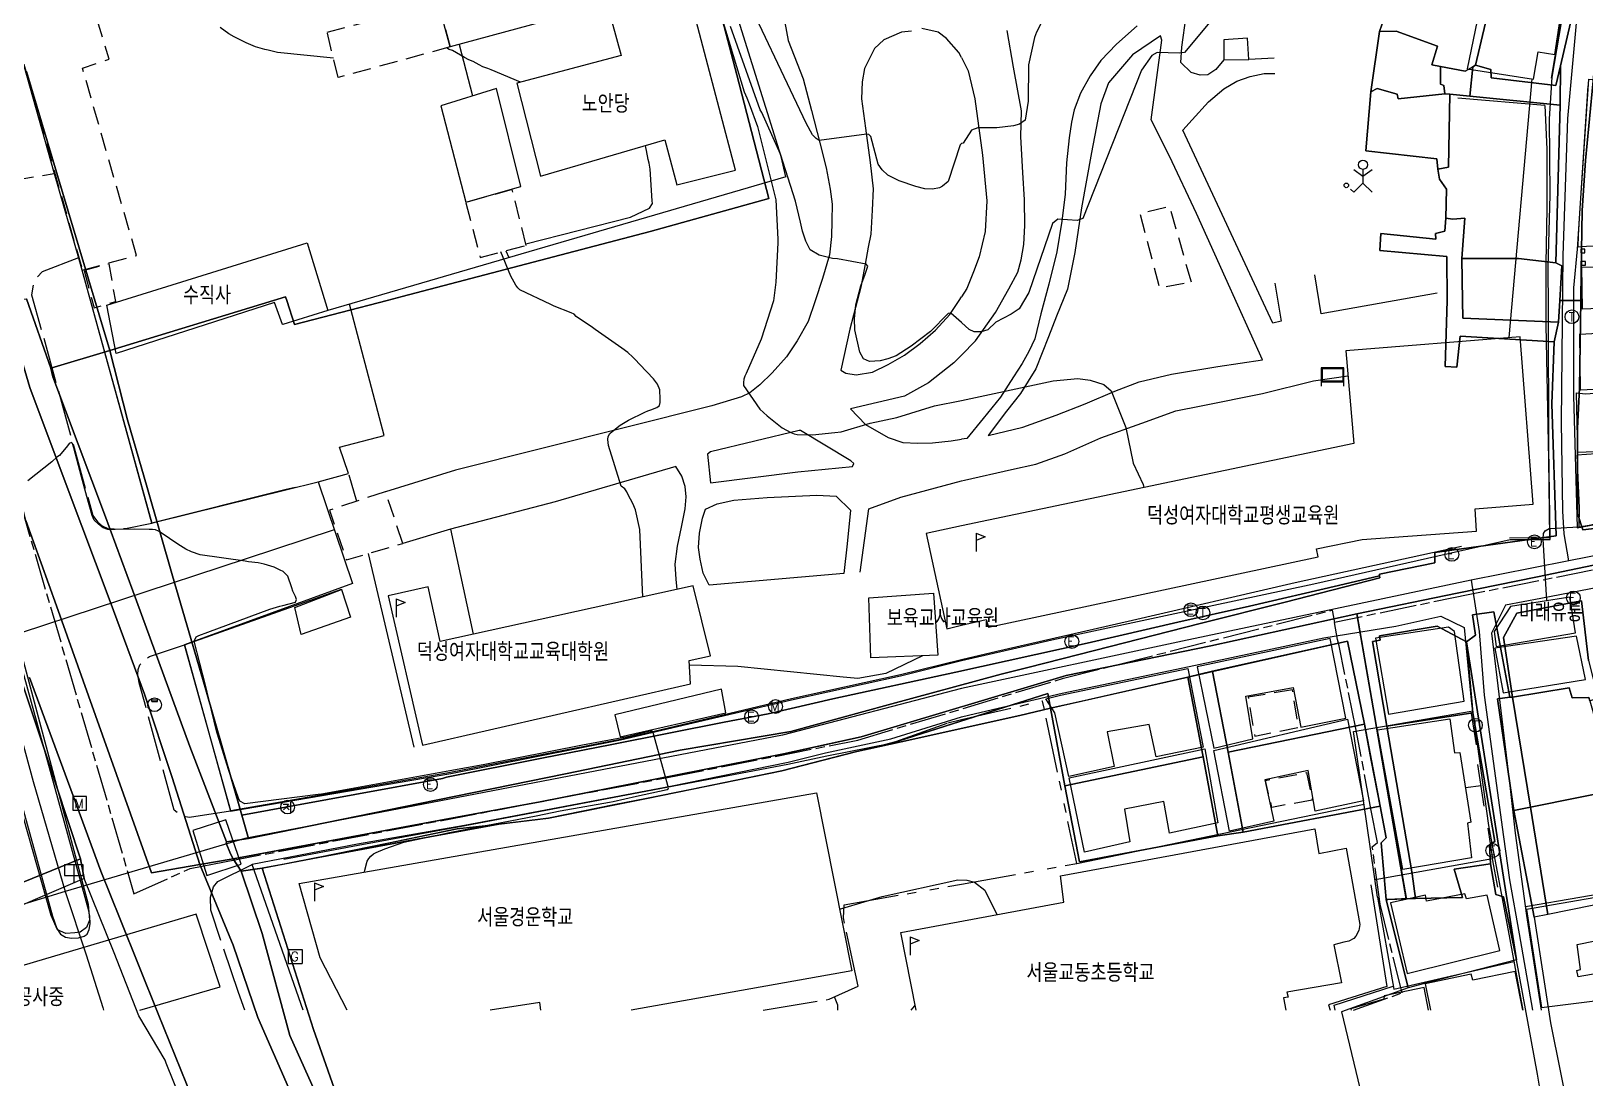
# Model space of a CAD drawing. Header units: feet. Extents: x 197796 to 199821, y 552499 to 555392.
# Drawn here: x 198831.1 to 199000.8, y 552820.8 to 552935.2 of the extents above; entities that cross this region are included whole.
import ezdxf

# ---------------------------------------------------------------- set-up
doc = ezdxf.new("R2010")
doc.units = ezdxf.units.FT
doc.header["$MEASUREMENT"] = 0
for name, pattern in [('ANYANG1', [11.5, 6, -1, 1, -1.5, 1, -1]), ('ANYANG2', [6, 5, -1]), ('ANYANG3', [3, 2, -1]), ('JEON', [12, 4, -0.5, 1, -0.5, 4, -0.5, 1, -0.5])]:
    doc.linetypes.add(name, pattern=pattern)
for name, color, linetype in [('AA200', 7, 'CONTINUOUS'), ('AAA001', 7, 'CONTINUOUS'), ('AAA004', 7, 'ANYANG3'), ('AAA008', 7, 'CONTINUOUS'), ('AAB114', 7, 'CONTINUOUS'), ('AAC001', 7, 'CONTINUOUS'), ('AAC002', 7, 'CONTINUOUS'), ('AAC006', 7, 'ANYANG1'), ('ABB001', 7, 'CONTINUOUS'), ('AD002', 7, 'CONTINUOUS'), ('AD0022', 1, 'CONTINUOUS'), ('ADA085', 1, 'CONTINUOUS'), ('AE001', 1, 'ANYANG2'), ('AE120', 1, 'CONTINUOUS'), ('AE130', 42, 'CONTINUOUS'), ('AE150', 7, 'CONTINUOUS'), ('AE200', 1, 'CONTINUOUS'), ('AE300', 7, 'CONTINUOUS'), ('AE310', 7, 'CONTINUOUS'), ('AEC002', 7, 'CONTINUOUS'), ('AZ0202', 7, 'CONTINUOUS'), ('AZ0203', 7, 'CONTINUOUS'), ('AZ0205', 7, 'CONTINUOUS'), ('AZB010', 1, 'CONTINUOUS'), ('AZB999', 7, 'CONTINUOUS'), ('CAA001', 7, 'CONTINUOUS'), ('CAA002', 30, 'CONTINUOUS'), ('DD001', 3, 'CONTINUOUS'), ('EA0018', 7, 'JEON'), ('wipco_지적', 20, 'CONTINUOUS'), ('ZC002', 7, 'CONTINUOUS'), ('ZC003', 7, 'CONTINUOUS'), ('ZC500', 7, 'CONTINUOUS')]:
    doc.layers.add(name, color=color, linetype=linetype)
doc.styles.add('GHS', font='ROMANS', dxfattribs={"bigfont": 'NGSW.shx'})
doc.styles.add('NGSW', font='ROMANS.shx', dxfattribs={"bigfont": 'NGSW.shx'})

# ---------------------------------------------------------------- blocks, each defined once
blk = doc.blocks.new('AZB010')
at = {"layer": 'AZB010'}
for points in [[(-0.76, 0.79), (0.74, 0.79)], [(-0.76, 0.79), (-0.76, -0.71)], [(0.74, 0.79), (0.74, -0.71)], [(-0.76, -0.71), (0.74, -0.71)]]:
    blk.add_lwpolyline(points, dxfattribs=at)
at = {"layer": 'AZB010', "style": 'GHS'}
blk.add_text('G', height=1, dxfattribs=at).set_placement((-0.52, -0.45))
blk = doc.blocks.new('AZ0202')
at = {"layer": 'AZ0202'}
blk.add_circle((0, 0), 0.75, dxfattribs=at)
at = {"layer": 'AZ0202', "style": 'GHS'}
blk.add_text('E', height=1, dxfattribs=at).set_placement((-0.5, -0.48))
blk = doc.blocks.new('AE200')
at = {"layer": 'AE200'}
blk.add_circle((0, 0), 0.75, dxfattribs=at)
at = {"layer": 'AE200', "style": 'GHS'}
blk.add_text('M', height=1, dxfattribs=at).set_placement((-0.58, -0.48))
blk = doc.blocks.new('AAB114')
at = {"layer": 'AAB114'}
for points in [[(0, 2), (1, 1.6), (0, 1.2)], [(0, 2), (0, 0)]]:
    blk.add_lwpolyline(points, dxfattribs=at)
blk = doc.blocks.new('AZ0203')
at = {"layer": 'AZ0203'}
blk.add_circle((0, 0), 0.75, dxfattribs=at)
at = {"layer": 'AZ0203', "style": 'GHS'}
blk.add_text('T', height=1, dxfattribs=at).set_placement((-0.36, -0.52))
blk = doc.blocks.new('AE310')
at = {"layer": 'AE310'}
for points in [[(1.21, -1.22), (1.21, 0.78), (-1.29, 0.78), (-1.29, -1.22)], [(1.11, 0.68), (-1.17, 0.68)], [(-1.17, 0.68), (-1.17, -0.62)], [(1.11, -0.62), (1.11, 0.68)], [(-1.29, -0.72), (1.21, -0.72)], [(-1.17, -0.62), (1.11, -0.62)]]:
    blk.add_lwpolyline(points, dxfattribs=at)
blk = doc.blocks.new('ABB001')
at = {"layer": 'ABB001'}
for points in [[(0, 0), (0, -1.5)], [(-1, 0), (0, -0.75), (1, 0)], [(0, -1.5), (-1, -2.5)], [(0, -1.5), (1, -2.5)], [(-1.35, -2.15), (-1, -2.5)]]:
    blk.add_lwpolyline(points, dxfattribs=at)
for centre, radius in [((0, 0.5), 0.5), ((-1.82, -1.75), 0.25)]:
    blk.add_circle(centre, radius, dxfattribs=at)
blk = doc.blocks.new('AZ0205')
at = {"layer": 'AZ0205'}
for points in [[(-0.48, 0.32), (0.11, 0.31), (-0.13, 0.01), (-0.44, -0.28)], [(-0.13, 0.01), (0.15, -0.29)], [(0.3, 0.55), (0.3, -0.58)]]:
    blk.add_lwpolyline(points, dxfattribs=at)
blk.add_circle((0, 0), 0.75, dxfattribs=at)
blk = doc.blocks.new('AE300')
at = {"layer": 'AE300'}
for points in [[(-0.3, 0.35), (-0.3, 0.55)], [(-0.3, 0.55), (0.3, 0.55)], [(-0.3, 0.35), (0.3, 0.35)], [(0.3, 0.35), (0.3, 0.55)]]:
    blk.add_lwpolyline(points, dxfattribs=at)
blk.add_circle((0, 0), 0.75, dxfattribs=at)
blk = doc.blocks.new('AZB999')
at = {"layer": 'AZB999'}
blk.add_lwpolyline([(-0.75, 0.75), (-0.75, -0.75), (0.75, -0.75), (0.75, 0.75)], close=True, dxfattribs=at)
at = {"layer": 'AZB999', "style": 'GHS'}
blk.add_text('M', height=1, dxfattribs=at).set_placement((-0.58, -0.52))
blk = doc.blocks.new('AEC002')
at = {"layer": 'AEC002'}
for points in [[(-1, 2), (1, 2)], [(-1, 2), (-1, 0.8)], [(0, 2), (0, 0)], [(1, 2), (1, 0.8)], [(-1, 0.8), (1, 0.8)]]:
    blk.add_lwpolyline(points, dxfattribs=at)

msp = doc.modelspace()

# ---------------------------------------------------------------- linework, layer by layer
at = {"layer": 'AA200', "color": 255, "flags": 128}
for points in [[(199000.28, 552911.34), (199000.28, 552910.95), (199000.71, 552910.95), (199000.71, 552911.35), (199000.28, 552911.34)], [(199000.34, 552910), (199000.34, 552909.6), (199000.77, 552909.6), (199000.77, 552910), (199000.34, 552910)]]:
    msp.add_lwpolyline(points, dxfattribs=at)
at = {"layer": 'AAA001', "color": 255, "flags": 128}
for points in [[(199001.14, 552929.92), (199004.78, 552929.55), (199003.82, 552915.57), (199006.32, 552915.58), (199005.85, 552914.37), (199008.33, 552914.93), (199011.29, 552914.97), (199013.15, 552914.03), (199013.04, 552915.58), (199017.13, 552915.44), (199017.27, 552909.27), (199014.15, 552909.28), (199014.18, 552911.67), (199000.89, 552911.63), (198999.96, 552911.58), (199000.02, 552912.89), (199000.16, 552915.28)], [(199009.47, 552909.4), (199010.27, 552899.89), (199006.13, 552899.47), (199005.87, 552905.03), (199000.46, 552904.82), (199000.39, 552909.44)], [(199000.16, 552902.07), (199003.44, 552902.25), (199003.68, 552899.18), (199010.2, 552899.81), (199010.33, 552897.4), (199010.54, 552896.48), (199000.22, 552895.95)], [(198999.95, 552889.15), (198999.79, 552895.68), (199000.76, 552895.58), (199012.18, 552896.41), (199012.69, 552885.61), (199008.25, 552885.42), (199008.06, 552889.48)], [(199000.06, 552881.03), (199001.16, 552881.24), (199010.71, 552883.26), (199012.75, 552883.63), (199012.28, 552885.4), (199003.28, 552884.51), (199003.01, 552889.07), (198999.84, 552888.88), (199000.08, 552883.07)], [(199000.77, 552864.38), (198999.79, 552869.1), (198990.86, 552867.8), (198991.8, 552862.92)]]:
    msp.add_lwpolyline(points, close=True, dxfattribs=at)
at = {"layer": 'AAA001', "color": 255}
for points in [[(198995.98, 552828.56), (199009.67, 552830.29), (199008.76, 552833.45), (198999.97, 552831.91), (198999.84, 552832.6), (199000.24, 552832.74), (198999.87, 552835.44), (199007.19, 552836.94), (199006.51, 552841.39), (198994.33, 552839.29), (198995.98, 552828.56)], [(198993.93, 552828.27), (198993.1, 552832.5), (198988.48, 552831.56), (198988.31, 552832.23), (198983.27, 552831.16), (198983.87, 552828.27)], [(198983.64, 552828.27), (198983.15, 552830.74), (198978.78, 552829.85), (198978.77, 552829.49), (198975.16, 552828.43), (198975.19, 552828.27)]]:
    msp.add_lwpolyline(points, dxfattribs=at)
at = {"layer": 'AAA004', "color": 255, "flags": 128}
for points in [[(198836.65, 552909.06), (198842.56, 552910.67), (198836.67, 552931.12), (198839.6, 552932.09), (198837.84, 552937.87), (198835.04, 552937.23), (198824.08, 552974), (198818.66, 552972.56)], [(198957.74, 552907.77), (198955.38, 552916), (198952.14, 552915.23), (198954.25, 552907.14)], [(198836.86, 552909.02), (198837.94, 552904.95), (198840.3, 552905.64), (198839.58, 552909.76)], [(198871.63, 552879.24), (198869.76, 552884.88), (198863.63, 552882.86), (198865.49, 552877.43)], [(198968.77, 552863.27), (198963.96, 552862.44), (198964.66, 552858.19), (198969.46, 552859.16)], [(198970.92, 552851.22), (198966.53, 552850.42), (198965.82, 552853.36), (198970.32, 552854.22)]]:
    msp.add_lwpolyline(points, close=True, dxfattribs=at)
at = {"layer": 'AAA004', "color": 255}
for points in [[(198875.52, 552938.22), (198876.81, 552933.43), (198864.57, 552930.09), (198863.39, 552935.03)], [(198878.52, 552916.43), (198880.08, 552910.46), (198885.13, 552911.77), (198883.6, 552917.87)]]:
    msp.add_lwpolyline(points, close=True, dxfattribs=at)
at = {"layer": 'AAA008', "color": 255}
for points in [[(198876.83, 552933.44), (198874.13, 552943.37), (198879.35, 552944.61), (198880.58, 552939.78), (198894.24, 552943.12), (198892.77, 552947.78), (198899.51, 552949.87), (198902.11, 552940.33), (198876.83, 552933.44)], [(198865.57, 552828.28), (198862.63, 552834), (198860.33, 552842.12), (198916.81, 552852.02), (198920.66, 552832.56), (198896.57, 552828.28)], [(198927.69, 552828.28), (198926.03, 552836.77), (198943.82, 552840.09), (198943.47, 552842.94), (198971.24, 552848.08), (198971.67, 552845.37), (198974.65, 552845.96), (198976.14, 552837.64), (198976.04, 552836.99), (198975.71, 552836.36), (198975.47, 552836.09), (198974.94, 552835.81), (198974.4, 552835.71), (198973.31, 552835.43), (198974.15, 552831.25), (198968.17, 552830.24), (198968.32, 552829.69), (198967.81, 552829.64), (198968.06, 552828.27)], [(198886.71, 552828.28), (198886.59, 552829.12), (198881.17, 552828.28)]]:
    msp.add_lwpolyline(points, dxfattribs=at)
at = {"layer": 'AAA008', "color": 255, "flags": 128}
for points in [[(198895.48, 552932.49), (198884.09, 552929.48), (198886.67, 552919.31), (198900.26, 552923.29), (198901.55, 552918.37), (198907.98, 552919.99), (198902.61, 552940.31), (198893.96, 552938.05)], [(198989.82, 552940.57), (198987.87, 552931.06), (198995.11, 552929.92), (198995.6, 552932.89), (198997.42, 552932.61), (198998.31, 552938.41)], [(198858.55, 552903.15), (198858.53, 552903.15), (198858.52, 552903.15), (198857.62, 552905.52), (198840.34, 552899.98), (198839.32, 552905.23), (198861.2, 552912.04), (198863.45, 552904.67)], [(198873.81, 552857.23), (198903.06, 552863.89), (198902.9, 552866.46), (198905.25, 552866.97), (198903.34, 552874.59), (198875.73, 552868.54), (198874.41, 552874.5), (198870.03, 552873.51)], [(198860.56, 552869.28), (198859.85, 552872.24), (198864.95, 552874.19), (198865.95, 552871.19)], [(198922.74, 552866.73), (198922.75, 552866.74), (198922.53, 552873.29), (198929.59, 552873.82), (198930.07, 552867.02)], [(198990.82, 552869.62), (198991.04, 552867.99), (198999.68, 552869.49), (198999.08, 552873.35), (198992.6, 552872.36)], [(198977.85, 552868.9), (198979.26, 552860.61), (198987.52, 552862.01), (198986.46, 552869.63), (198985.8, 552870.09)], [(198958.38, 552865.77), (198960.21, 552856.88), (198964.45, 552857.92), (198963.68, 552862.56), (198968.86, 552863.52), (198969.68, 552859.16), (198974.61, 552860.17), (198972.9, 552868.87)], [(198957.34, 552865.57), (198959.02, 552856.99), (198953.89, 552855.95), (198953.15, 552859.46), (198948.56, 552858.67), (198949.32, 552854.89), (198944.37, 552853.8), (198942.85, 552860.73), (198941.86, 552862.28), (198943.45, 552862.68)], [(198906.9, 552860.75), (198906.45, 552863.34), (198894.8, 552860.51), (198895.38, 552858.11)], [(198974.79, 552860.05), (198976.53, 552851.14), (198971.27, 552850), (198970.5, 552854.43), (198965.78, 552853.41), (198966.73, 552848.9), (198961.91, 552847.82), (198960.21, 552856.64)], [(198980.82, 552843.63), (198978.08, 552858.87), (198985.97, 552860.07), (198986.47, 552856.38), (198987.07, 552856.4), (198988.24, 552848.81), (198987.89, 552848.71), (198988.34, 552844.91)], [(198959.2, 552856.82), (198960.62, 552848.75), (198955.35, 552847.61), (198954.72, 552851.08), (198950.44, 552850.21), (198951.02, 552846.66), (198946.06, 552845.53), (198944.4, 552853.65)]]:
    msp.add_lwpolyline(points, close=True, dxfattribs=at)
at = {"layer": 'AAA008', "color": 255}
for points in [[(198878.51, 552916.49), (198884.53, 552918.2), (198881.89, 552928.91), (198875.78, 552927)], [(198932.64, 552870.3), (198935.35, 552870.93), (198935.6, 552870.11), (198971.58, 552877.76), (198971.42, 552878.63), (198976.38, 552879.65), (198988.88, 552880.56), (198988.72, 552883), (198995.05, 552883.53), (198993.65, 552901.8), (198974.61, 552900.25), (198975.48, 552890.13), (198932.64, 552881.16), (198928.8, 552880.31), (198931.03, 552869.92)], [(198979.49, 552839.99), (198981.32, 552832.29), (198991.43, 552834.8), (198990.03, 552840.85), (198987.77, 552840.44), (198987.59, 552840.97), (198983.43, 552840.18), (198983.32, 552840.84)]]:
    msp.add_lwpolyline(points, close=True, dxfattribs=at)
at = {"layer": 'AAC001', "color": 255, "flags": 128}
for points in [[(198998.59, 552939.32), (198997.02, 552930.01)], [(198877.81, 552933.7), (198879.27, 552928.1)], [(198996.34, 552927.04), (198986.83, 552927.84)], [(198996.34, 552927.04), (198996.56, 552922.27), (198996.56, 552915.79), (198996.43, 552909.81), (198996.43, 552903.11), (198996.75, 552888.39), (198996.83, 552879.85), (198992.47, 552879.8)], [(198913.46, 552919.26), (198863.45, 552904.67)], [(198882.88, 552911.19), (198883.21, 552910.44)], [(198859.91, 552885.34), (198858.92, 552885.11), (198844.26, 552881.46), (198836.65, 552909.06)], [(198865.75, 552886.73), (198866.58, 552883.83)], [(198867.87, 552878.13), (198872.84, 552857.01)], [(198987.22, 552878.9), (198969.09, 552874.93), (198950.86, 552870.71), (198936.52, 552867.44), (198932.64, 552866.54)], [(198932.64, 552866.54), (198925.97, 552864.9), (198914.08, 552862.26), (198895.41, 552857.83), (198876.87, 552854.21), (198852.88, 552850.04), (198847.82, 552868.17), (198864.94, 552874.23), (198864.95, 552874.19)], [(198978.08, 552840.62), (198975.44, 552858.72), (198988.29, 552860.92)], [(198988.86, 552857.26), (198988.29, 552860.92)], [(198858.67, 552844.77), (198866.77, 552846.29), (198878.45, 552848.44), (198913.69, 552855.12), (198917.93, 552856.03), (198924.95, 552857.42), (198931.08, 552859.63)], [(198989.73, 552850.57), (198989.02, 552855.09)], [(198987.66, 552852.59), (198989.37, 552852.8)], [(198994.21, 552839.61), (199006.08, 552841.62), (199003.55, 552853.28)], [(198990.13, 552848.16), (198990.61, 552844.81)], [(198991.21, 552841.72), (198990.61, 552844.81), (198977.81, 552842.52)]]:
    msp.add_lwpolyline(points, dxfattribs=at)
at = {"layer": 'AAC001', "color": 255}
for points in [[(198978.08, 552840.62), (198979.84, 552830.57), (198992.95, 552833.61)], [(198973.44, 552828.27), (198973.32, 552828.82), (198979.79, 552830.91)]]:
    msp.add_lwpolyline(points, dxfattribs=at)
at = {"layer": 'AAC002', "color": 255, "flags": 128}
msp.add_lwpolyline([(198945.24, 552844.3), (198976.6, 552850.76)], dxfattribs=at)
at = {"layer": 'AAC002', "color": 255}
msp.add_lwpolyline([(198977.34, 552841.96), (198979.09, 552830.87), (198972.73, 552828.87), (198972.9, 552828.27)], dxfattribs=at)
at = {"layer": 'AAC006', "color": 255, "flags": 128}
for points in [[(198932.63, 552842.05), (198945.24, 552844.3), (198941.5, 552862.03), (198932.64, 552859.96)], [(198932.64, 552859.96), (198931.17, 552859.62)]]:
    msp.add_lwpolyline(points, dxfattribs=at)
at = {"layer": 'AAC006', "color": 255}
msp.add_lwpolyline([(198910.98, 552828.28), (198918.21, 552829.48), (198921.35, 552830.92), (198919.76, 552838.36), (198919.82, 552839.77), (198932.63, 552842.05)], dxfattribs=at)
at = {"layer": 'AD002', "color": 255}
for points in [[(198708.72, 553216.87), (198718.63, 553185.76), (198723.72, 553172.28), (198727.46, 553162.44), (198735.11, 553143.58), (198737.01, 553138.73), (198749.8, 553107.88), (198753.46, 553099.03), (198755.71, 553093.47), (198762.55, 553076.82), (198770.27, 553058.2), (198779.51, 553034.49), (198786.2, 553010.03), (198795.15, 552978.7), (198812.16, 552922.2), (198813.35, 552917.91), (198827.1, 552868.55), (198831.29, 552853.25), (198834.77, 552841.25), (198837.07, 552834.33), (198838.88, 552828.57), (198838.97, 552828.29)], [(199116.64, 552892.64), (199108.23, 552891.56), (199092.82, 552890.94), (199088.96, 552891.27), (199084.67, 552891.34), (199078.87, 552890.92), (199070.95, 552890.22), (199069.28, 552889.96), (199066.19, 552889.28), (199058.14, 552887.97), (199050.4, 552886.84), (199039.59, 552885.13), (199018.43, 552881.16), (198998.97, 552877.33), (198994.93, 552876.52), (198988.3, 552875.21), (198956.78, 552868.58), (198932.64, 552863.38), (198913.09, 552858.3), (198854.4, 552847.01), (198834.77, 552841.25), (198816.79, 552835.73)], [(198827.1, 552868.55), (198854.59, 552877.6), (198864.17, 552880.74)], [(198988.3, 552875.21), (198989.16, 552869.61), (198989.72, 552862.68), (198991.81, 552847.19), (198992.49, 552842.51), (198993.52, 552836.61), (198995, 552828.27)]]:
    msp.add_lwpolyline(points, dxfattribs=at)
at = {"layer": 'AD002', "color": 255, "flags": 128}
msp.add_lwpolyline([(198998.97, 552877.33), (198998.43, 552880.29), (198998.31, 552882.75), (198998.14, 552892.51), (198998.32, 552910.65), (198998.84, 552925.62), (199000.08, 552939.28), (198999.64, 552941.19), (198999.28, 552942.48), (199000.02, 552949.13), (199001.05, 552957.53)], dxfattribs=at)
at = {"layer": 'AD0022', "color": 255}
for points in [[(198818.66, 552972.56), (198833.58, 552919.63), (198836.22, 552910.42), (198844.26, 552881.46), (198844.74, 552881.58), (198862.41, 552885.96), (198866.15, 552874.87), (198847.82, 552868.17), (198852.84, 552850), (198876.89, 552854.12), (198895.42, 552857.79), (198914.09, 552862.15), (198926, 552864.78), (198932.64, 552866.44), (198935.66, 552867.15), (198942.5, 552868.7), (198956.95, 552871.81), (198971.13, 552874.84), (198992.54, 552879.65), (198996.91, 552879.68), (198996.79, 552889.69), (198996.72, 552904.92), (198996.7, 552909.41), (198996.91, 552917.28), (198996.83, 552925.59), (198997.13, 552930.13), (198998.65, 552939.12)], [(199001.04, 552929.19), (198999.88, 552911.36), (198999.48, 552907.13), (198999.46, 552895.37), (198999.88, 552880.92), (199006.41, 552882.18)], [(199007.75, 552875.51), (198995.91, 552873.23), (198992.05, 552872.49), (198990.5, 552869.42), (198992.56, 552852.49), (198993.09, 552847.59), (198994.35, 552838.61), (198995.92, 552828.27)], [(198860.75, 552828.28), (198855.18, 552844.2), (198855.21, 552844.21), (198866.69, 552846.43), (198878.39, 552848.49), (198900.88, 552852.74), (198913.71, 552855.37), (198917.8, 552856.39), (198924.94, 552857.91), (198932.64, 552860.29), (198934.16, 552860.67), (198943.65, 552862.9), (198958.2, 552865.94), (198972.22, 552868.94), (198980.08, 552870.19), (198984.98, 552871.29), (198987.52, 552870.06), (198988.34, 552861.77), (198990.2, 552848.46), (198990.35, 552847.45), (198992.51, 552835.99), (198993.95, 552828.27)]]:
    msp.add_lwpolyline(points, dxfattribs=at)
at = {"layer": 'ADA085', "color": 255, "flags": 128}
for points in [[(198913.46, 552919.26), (198912.94, 552921.49), (198901.6, 552957.8), (198894.7, 552980.41)], [(198961.27, 552934.2), (198961.27, 552932.03), (198960.43, 552930.97), (198959.55, 552930.38), (198958.72, 552930.35), (198957.73, 552930.65), (198956.59, 552931.74), (198956.69, 552933.42), (198957.64, 552940.28), (198959.69, 552965.3)], [(198912.37, 552943.69), (198912.81, 552939.1), (198913.73, 552934.14), (198915.35, 552929.95), (198916.28, 552926.5), (198917.18, 552922.96), (198917.88, 552920.25), (198918.32, 552917.92), (198918.53, 552916.28), (198918.5, 552914.46), (198918.44, 552912.75), (198918.22, 552910.75), (198917.47, 552908.15), (198916.67, 552905.7), (198915.9, 552903.47), (198914.69, 552901.35), (198913.53, 552899.6), (198911.99, 552897.84), (198910.64, 552896.56), (198909.55, 552895.67), (198908.64, 552895.25), (198905.38, 552894.24), (198877.41, 552887.22), (198869.76, 552884.88)], [(198951.82, 552935.74), (198949.58, 552933.73), (198947.87, 552931.94), (198946.71, 552930.28), (198945.65, 552928.4), (198944.96, 552926.57), (198944.65, 552925.22), (198944.39, 552923.52), (198944.1, 552920.78), (198943.95, 552917.37), (198943.6, 552914.41), (198943.07, 552911.08), (198942.18, 552907.55), (198941.31, 552904.29), (198940.66, 552901.57), (198939.98, 552900.19), (198939.28, 552898.89), (198938.33, 552897.43), (198936.9, 552895.21), (198935.02, 552892.89), (198933.22, 552890.68), (198932.64, 552890.6)], [(198927.19, 552935.17), (198926.1, 552935.06), (198924.15, 552934.21), (198923.15, 552933.27), (198922.06, 552931.08), (198921.81, 552929.64), (198921.71, 552927.78), (198922.15, 552924.58), (198922.68, 552920.81), (198922.99, 552917.93), (198922.89, 552915.61), (198922.73, 552912.98), (198922.44, 552911.56), (198922.12, 552909.71), (198921.66, 552907.2), (198920.44, 552902.61), (198919.46, 552898.15), (198920.02, 552897.82), (198921.13, 552897.65), (198922.94, 552897.94), (198924.63, 552898.76), (198926.42, 552899.78), (198928.15, 552901.06), (198929.82, 552902.51), (198931.36, 552904.23), (198932.38, 552905.77), (198932.65, 552906.17)], [(198932.65, 552932.28), (198932.37, 552932.84), (198931, 552934.35), (198930.08, 552935.05), (198928.31, 552935.46)], [(198932.65, 552899.79), (198934.17, 552901.34), (198936.35, 552904.45), (198937.82, 552907.02), (198938.79, 552908.84), (198939.17, 552910.19), (198939.44, 552911.86), (198939.56, 552913.94), (198939.54, 552916.76), (198939.34, 552919.72), (198939.14, 552923.63), (198939.21, 552926.46), (198938.32, 552931.22), (198937.64, 552935.23)], [(198966.79, 552932.22), (198964.02, 552932.05), (198963.86, 552934.38)], [(198932.65, 552932.28), (198933.37, 552930.84), (198934.11, 552927.77), (198934.92, 552921.6), (198935.41, 552916.64), (198935.23, 552913.27), (198934.58, 552910.51), (198933.95, 552908.89), (198933.24, 552907.08), (198932.65, 552906.17)], [(198966.85, 552907.65), (198967.56, 552903.49), (198966.64, 552903.29), (198956.82, 552924.34), (198957.82, 552925.46), (198959.61, 552927.45), (198961.28, 552928.86), (198962.71, 552929.7), (198964.17, 552930.2), (198965.69, 552930.54), (198966.87, 552930.52)], [(198984.59, 552906.57), (198971.92, 552904.31), (198971.22, 552908.54)], [(198932.65, 552899.79), (198931.82, 552898.95), (198929.05, 552896.76), (198926.41, 552895.3), (198923.48, 552894.61), (198920.51, 552893.94), (198922.17, 552892.23), (198924.63, 552890.78), (198926.23, 552890.26), (198927.89, 552890.18), (198929.48, 552890.22), (198931.5, 552890.44), (198932.64, 552890.6)], [(198932.64, 552886.05), (198932.96, 552886.13), (198938.11, 552887.3), (198940.77, 552887.89), (198943.91, 552889.02), (198947.84, 552890.77), (198952.35, 552892.37), (198956.04, 552893.7), (198958.83, 552894.26), (198965.5, 552895.59), (198971.07, 552896.98), (198974.84, 552897.54)], [(198901.6, 552874.21), (198901.48, 552875.32), (198901.37, 552876.98), (198901.65, 552878.92), (198902.07, 552881.01), (198902.48, 552883.01), (198902.59, 552884.33), (198902.48, 552885.44), (198902.11, 552886.57), (198901.44, 552887.64), (198888.29, 552883.77), (198876.86, 552880.78), (198871.63, 552879.24)], [(198921.58, 552876.1), (198922.52, 552883.02), (198926.01, 552884.29), (198932.64, 552886.05)], [(198919.79, 552875.95), (198905.1, 552874.69), (198904.44, 552875.99), (198904.12, 552877.5), (198903.93, 552878.78), (198904.04, 552880.37), (198904.38, 552882.01), (198904.71, 552882.99), (198905.98, 552883.55), (198907.77, 552883.96), (198911.41, 552884.24), (198916.85, 552884.52), (198918.95, 552884.41), (198920.54, 552882.85), (198920.16, 552879.19), (198919.79, 552875.95)]]:
    msp.add_lwpolyline(points, dxfattribs=at)
for points in [[(198935.56, 552891.01), (198939.33, 552891.93), (198942.98, 552893.24), (198946.13, 552894.49), (198949.39, 552895.84), (198952.04, 552896.89), (198955.59, 552897.7), (198960.63, 552898.54), (198965.51, 552899.26), (198961.46, 552908.24), (198958.29, 552915.25), (198955.36, 552921.52), (198953.37, 552925.49), (198954.52, 552934.16), (198954.37, 552934.66), (198951.3, 552932.57), (198949.14, 552930.02), (198948.7, 552929.53), (198947.87, 552927.24), (198946.83, 552921.92), (198945.76, 552915.87), (198945.02, 552911.01), (198944.22, 552906.98), (198943, 552904.04), (198942.13, 552901.79), (198940.76, 552898.29), (198939.1, 552895.6), (198937.57, 552893.67)], [(198905.25, 552889.22), (198904.9, 552888.99), (198905.24, 552885.84), (198914.79, 552887.06), (198920.76, 552887.64), (198920.89, 552887.97), (198920.55, 552888.24), (198915.07, 552891.57), (198914.93, 552891.56)]]:
    msp.add_lwpolyline(points, close=True, dxfattribs=at)
at = {"layer": 'ADA085', "color": 255}
for points in [[(198862.41, 552885.96), (198865.7, 552886.88), (198864.75, 552889.75), (198869.62, 552891.02), (198865.83, 552905.37)], [(198919.16, 552828.28), (198919.13, 552828.84), (198918.78, 552829.74)]]:
    msp.add_lwpolyline(points, dxfattribs=at)
at = {"layer": 'AE001', "color": 255, "flags": 128}
for points in [[(198816.41, 552976.38), (198813.92, 552974.94), (198812.68, 552973.85), (198812.36, 552973.05), (198827.16, 552919.97), (198828.03, 552919.22), (198828.48, 552919.02), (198828.94, 552918.91), (198829.43, 552918.94), (198833.59, 552919.6)], [(198836.22, 552910.42), (198832.27, 552908.87), (198831.68, 552908.26), (198831.31, 552907.55), (198831.12, 552906.37), (198837.8, 552882.3), (198837.98, 552882.03), (198838.33, 552881.56), (198838.83, 552881.14), (198839.45, 552880.86), (198840.16, 552880.82), (198841.37, 552880.88), (198844.26, 552881.46)], [(198852.84, 552850), (198848.37, 552849.33), (198847.92, 552849.39), (198847.38, 552849.59), (198846.69, 552850.11), (198842.85, 552864.02), (198842.73, 552864.92), (198842.76, 552865.48), (198842.94, 552865.98), (198843.21, 552866.37), (198843.99, 552866.88), (198847.82, 552868.17)]]:
    msp.add_lwpolyline(points, dxfattribs=at)
at = {"layer": 'AE001', "color": 255}
msp.add_lwpolyline([(198854.41, 552828.29), (198853.71, 552830.2), (198850.67, 552839.21), (198850.66, 552840.62), (198850.99, 552841.73), (198851.45, 552842.32), (198855.18, 552844.2)], dxfattribs=at)
at = {"layer": 'AE120', "color": 255, "flags": 128}
msp.add_lwpolyline([(198819.83, 552902.73), (198819.32, 552903.53), (198818.68, 552904.24), (198817.47, 552904.23), (198816.41, 552903.89), (198816.04, 552902.81), (198815.96, 552901.7), (198833.39, 552838.53), (198833.87, 552837.2), (198834.27, 552836.59), (198834.8, 552836.27), (198835.47, 552836.13), (198836.23, 552836.19), (198836.85, 552836.36), (198837.18, 552836.59), (198837.41, 552837.08), (198837.51, 552837.7), (198837.48, 552838.53), (198837.38, 552839.12)], close=True, dxfattribs=at)
at = {"layer": 'AE130', "color": 255, "flags": 128}
msp.add_lwpolyline([(198850.26, 552842.98), (198853.98, 552844.22), (198852.33, 552849.07), (198848.72, 552847.88)], close=True, dxfattribs=at)
at = {"layer": 'AE130', "color": 255}
msp.add_lwpolyline([(198842.92, 552828.29), (198851.69, 552830.82), (198849.09, 552838.78), (198824.99, 552831.63), (198825.86, 552828.29)], dxfattribs=at)
at = {"layer": 'AE150', "color": 255, "flags": 128}
msp.add_lwpolyline([(198961.27, 552934.2), (198961.27, 552932.03), (198964.02, 552932.05), (198963.86, 552934.38)], close=True, dxfattribs=at)
at = {"layer": 'CAA001', "color": 255, "elevation": 30}
for points in [[(198867.48, 552843.37), (198867.49, 552843.56), (198867.76, 552844.55), (198867.93, 552844.83), (198868.17, 552845.11), (198868.45, 552845.34), (198868.73, 552845.5), (198869.69, 552845.9), (198871.74, 552846.61), (198875.89, 552847.49), (198876.55, 552847.66), (198876.91, 552847.73), (198886.21, 552849.5), (198888.82, 552850.04), (198894.23, 552851), (198894.62, 552851.07), (198897.16, 552851.63), (198900.51, 552852.36), (198900.62, 552852.46), (198900.66, 552852.55), (198898.93, 552858.7), (198898.83, 552858.75), (198898.66, 552858.73), (198896.19, 552858.11), (198891.27, 552857.2), (198880.43, 552855.06), (198876.77, 552854.42), (198862.78, 552851.87), (198862.41, 552851.82), (198854.4, 552850.82), (198853.85, 552851.11), (198853.71, 552851.43), (198852.62, 552854.55), (198851.61, 552857.82), (198851.35, 552858.64), (198850.47, 552862.25), (198850.1, 552863.76), (198848.88, 552868.55), (198849.07, 552869.04), (198849.37, 552869.2), (198850.36, 552869.54), (198857.14, 552872.05), (198858.21, 552872.4), (198858.54, 552872.46), (198859.92, 552872.81), (198860.04, 552873.11), (198859.93, 552873.44), (198859.64, 552874.04), (198859.53, 552874.37), (198859.09, 552875.66), (198858.85, 552875.92), (198858.57, 552876.16), (198858.24, 552876.33), (198857.59, 552876.66), (198856.52, 552876.97), (198855.84, 552877.13), (198854.78, 552877.22), (198854.43, 552877.28), (198849.53, 552877.99), (198848.57, 552878.3), (198847.96, 552878.59), (198847.07, 552879.16), (198845.27, 552880.38), (198844.96, 552880.58), (198844.66, 552880.71), (198844.32, 552880.75), (198843.96, 552880.76), (198842.33, 552880.8), (198840.25, 552880.74), (198839.45, 552880.77), (198838.94, 552880.92), (198838.41, 552881.32), (198837.96, 552881.79), (198837.73, 552882.3), (198837.14, 552884.34), (198836.56, 552886.52), (198835.74, 552889.68), (198835.59, 552890.16), (198835.47, 552890.24), (198835.23, 552890.16), (198835.02, 552889.9), (198834.16, 552888.84), (198833.87, 552888.65), (198833.31, 552888.14), (198830.69, 552886.06)], [(198825.9, 552882.39), (198837.29, 552839.86), (198837.42, 552838.1), (198837.1, 552837.29), (198836.42, 552836.8), (198835.84, 552836.72), (198834.84, 552836.66), (198833.94, 552837.04), (198833.26, 552838.62), (198824.13, 552870.79)], [(198919.32, 552839.32), (198923.98, 552840.7), (198932.26, 552842.52), (198933.24, 552842.48), (198934.06, 552842.24), (198935.2, 552841.37), (198936.52, 552838.73)], [(198927.16, 552828.28), (198927.52, 552828.71), (198927.58, 552828.82)]]:
    msp.add_lwpolyline(points, dxfattribs=at)
at = {"layer": 'CAA002', "color": 255}
for points, elevation in [([(198941.35, 552936.03), (198940.83, 552935.05), (198940.6, 552934.48), (198939.97, 552931.48), (198939.91, 552927.53), (198939.59, 552925.43), (198938.97, 552925.01), (198938.34, 552924.82), (198936.5, 552924.61), (198934.44, 552924.62), (198933.72, 552924.34), (198932.82, 552922.94), (198932.65, 552922.88), (198932.5, 552922.74), (198931.18, 552918.74), (198930.57, 552918.24), (198930.23, 552918.07), (198929.49, 552917.89), (198928.65, 552917.94), (198927.65, 552918.18), (198925.85, 552918.81), (198924.62, 552919.42), (198923.99, 552920.03), (198923.55, 552920.64), (198922.74, 552923.64), (198922.54, 552923.88), (198922.27, 552923.91), (198917.11, 552923.22), (198916.79, 552923.42), (198916.39, 552923.83), (198915.68, 552925.11), (198908.14, 552941.03)], 34), ([(198992.45, 552901.7), (198994.96, 552929.94)], 32)]:
    msp.add_lwpolyline(points, dxfattribs=dict(at, elevation=elevation))
at = {"layer": 'CAA002', "color": 255, "flags": 128}
for points, elevation in [([(198905.58, 552939.64), (198908.93, 552928.52), (198909.05, 552928.2), (198909.21, 552927.89), (198909.46, 552927.24), (198910.38, 552924.73), (198912.36, 552916.74), (198912.59, 552912.44), (198912.58, 552912.04), (198912.36, 552907.77), (198912.11, 552905.72), (198910.77, 552901.53), (198909.14, 552897.79), (198908.98, 552897.48), (198908.88, 552897.17), (198908.84, 552896.81), (198908.85, 552896.47), (198910.64, 552893.88), (198911.43, 552893.15), (198913.07, 552891.84), (198914.02, 552891.33), (198914.36, 552891.2), (198914.69, 552891.12), (198916.39, 552891.09), (198918.83, 552891.36), (198919.52, 552891.43), (198922.67, 552892.36), (198925.6, 552892.99), (198929.69, 552894.24), (198932.64, 552894.83), (198942.66, 552896.98), (198945.35, 552897.24), (198946.68, 552897.07), (198948.19, 552896.57), (198948.99, 552895.9), (198950.59, 552891.88), (198951.4, 552887.99), (198952.48, 552885.65), (198952.56, 552885.33)], 32), ([(198961.76, 552938.57), (198956.99, 552932.83), (198956.42, 552932.75), (198954, 552932.83), (198953.43, 552932.51), (198952.3, 552930.89), (198945.9, 552914.71), (198945.26, 552914.47), (198943.15, 552914.63), (198942.59, 552914.15), (198940, 552906.63), (198938.93, 552904.84), (198938.08, 552904.25), (198936.4, 552903.37), (198935.52, 552902.55), (198934.78, 552902.32), (198934.01, 552902.33), (198933.48, 552902.6), (198932.65, 552903.36), (198931.49, 552904.37), (198931.19, 552904.35), (198929.27, 552902.37), (198927.16, 552900.76), (198925.51, 552899.71), (198924.61, 552899.37), (198923.76, 552899.17), (198922.6, 552899.09), (198921.96, 552899.38), (198921.53, 552900.1), (198921.01, 552902.56), (198920.96, 552903.76), (198921.1, 552905.27), (198921.65, 552907.36), (198922.11, 552908.61), (198922.41, 552909.49), (198922.25, 552909.72), (198919.1, 552910.29), (198918.55, 552910.34), (198917.12, 552910.69), (198916.13, 552911.3), (198915.65, 552912.24), (198915.28, 552913.31), (198915.13, 552913.97), (198915.06, 552914.32), (198914.53, 552916.59), (198912.88, 552921.74), (198912.56, 552922.45), (198910.83, 552926.26), (198910.67, 552926.57), (198907.44, 552935.65)], 33), ([(198864.06, 552932.22), (198857.97, 552932.84), (198856.94, 552933.09), (198856.58, 552933.16), (198855.55, 552933.43), (198854.54, 552933.89), (198853.25, 552934.53), (198852.65, 552934.88), (198851.71, 552935.55)], 31), ([(198884.5, 552929.59), (198881.28, 552930.92), (198880.94, 552931.08), (198880.4, 552931.26), (198880, 552931.48), (198879.32, 552931.83), (198878.85, 552932.03), (198878.39, 552932.28), (198877.06, 552933.04), (198876.72, 552933.16), (198876.43, 552933.33)], 31), ([(198885.08, 552911.95), (198896.51, 552914.86), (198898.59, 552915.83), (198898.9, 552916.33), (198898.86, 552916.65), (198898.65, 552920.08), (198898.53, 552920.76), (198898.44, 552921.15), (198898.26, 552922.12), (198898.17, 552922.46), (198898.16, 552922.68)], 31), ([(198897.84, 552873.38), (198897.52, 552880.75), (198897.04, 552882.91), (198896.75, 552883.61), (198896.25, 552884.53), (198896.09, 552884.85), (198895.88, 552885.18), (198895.5, 552885.5), (198894.12, 552889.93), (198894.04, 552890.59), (198894.07, 552890.92), (198894.26, 552891.23), (198894.5, 552891.44), (198895.36, 552892.13), (198896.28, 552892.69), (198898.06, 552893.55), (198898.39, 552893.7), (198898.71, 552893.81), (198899.38, 552894.09), (198899.67, 552894.28), (198899.75, 552894.61), (198899.76, 552894.97), (198899.69, 552896), (198899.45, 552896.63), (198899.03, 552897.21), (198897.52, 552898.78), (198897.03, 552899.3), (198896.75, 552899.58), (198896.23, 552900.07), (198895.57, 552900.55), (198892.65, 552902.58), (198892.36, 552902.8), (198890.58, 552904.01), (198890.35, 552904.27), (198890.01, 552904.42), (198888.18, 552905.15), (198887.79, 552905.32), (198884.44, 552906.9), (198884.19, 552907.15), (198884, 552907.42), (198883.45, 552908.42), (198882.35, 552911.05)], 31), ([(198996.55, 552872.96), (198996.15, 552879.7), (198996.19, 552880.32), (198996.37, 552880.62), (198996.81, 552880.86), (199000.06, 552881.03)], 31), ([(198928.4, 552866.95), (198924.4, 552865.02), (198921.34, 552864.49), (198919.71, 552864.64), (198908.22, 552865.79), (198902.93, 552865.94)], 31)]:
    msp.add_lwpolyline(points, dxfattribs=dict(at, elevation=elevation))
at = {"layer": 'DD001', "color": 255, "flags": 128}
msp.add_lwpolyline([(198876.86, 552880.78), (198879.34, 552869.33)], dxfattribs=at)
at = {"layer": 'EA0018', "color": 255}
for points in [[(198788.75, 553036.94), (198799.65, 552997.33), (198812.66, 552947.77), (198820.46, 552913.55), (198822.34, 552905.36), (198829.82, 552883.84), (198842.29, 552840.98), (198848.42, 552843.75), (198852.18, 552844.48), (198900.54, 552853.68), (198921.33, 552857.76), (198943.79, 552864.52), (198973.12, 552871.95), (198973.37, 552870.61)], [(199116.64, 552892.06), (199088.38, 552891.23), (199086.58, 552891.14), (199086.04, 552891.11), (199070.37, 552888.19), (199052.76, 552885.86), (199038.62, 552883.9), (199013.32, 552878.65), (198988.15, 552873.65), (198973.37, 552870.61)], [(198975.44, 552828.27), (198980.75, 552830.17), (198978.35, 552839.84), (198977.5, 552846.12), (198978.05, 552846.58), (198977.39, 552850.07), (198975.71, 552859.03), (198973.87, 552868.05), (198973.71, 552868.75), (198973.37, 552870.61)]]:
    msp.add_lwpolyline(points, dxfattribs=at)
at = {"layer": 'wipco_지적', "color": 20}
for points in [[(199001.68, 552930.49), (199000.76, 552921.02), (199000.42, 552915.58), (199000.32, 552908.96), (199000.27, 552905.76), (198997.96, 552905.76), (198998.18, 552909.53), (198997.53, 552909.87), (198998.01, 552927.07), (198998.03, 552931.38), (198999.88, 552939.23), (198999.57, 552945.24), (198999.78, 552947.29), (199000.49, 552954.22), (198999.14, 552954.71), (198999.16, 552955.19), (199000.15, 552961.01), (199000.5, 552962.71), (199000.5, 552962.71), (199003.93, 552962.3)], [(198981.58, 552944.61), (198978.27, 552935.1), (198977.32, 552928.55), (198976.79, 552922.09), (198984.53, 552921.2), (198984.67, 552920.1), (198984.85, 552919), (198985.61, 552917.92), (198985.51, 552914.73), (198985.4, 552913.32), (198984.4, 552913.05), (198984.42, 552912.46), (198978.44, 552913.05), (198978.31, 552911.21), (198985.62, 552910.54), (198985.67, 552905.76), (198985.44, 552898.55), (198986.72, 552898.49), (198987.09, 552901.85), (198997.35, 552901.25), (198997.09, 552894.49), (198997.58, 552880.08), (198984.33, 552878.24), (198984.34, 552877.12), (198978.27, 552875.88), (198978.3, 552875.68), (198973.79, 552874.63), (198964.08, 552872.37), (198956.25, 552870.63), (198946.36, 552868.33), (198932.01, 552865.19), (198918.59, 552862.27), (198911.52, 552860.64), (198906.74, 552859.71), (198894.47, 552857.29), (198886.83, 552855.79), (198876.4, 552853.72), (198875.99, 552853.58), (198866.41, 552851.83), (198854.07, 552849.57), (198850.05, 552863.49), (198846.51, 552875.7), (198843.75, 552885.34), (198841.6, 552892.73), (198839.64, 552900.28), (198857.52, 552905.76), (198858.85, 552906.16), (198858.98, 552905.76), (198859.81, 552903.14), (198869.93, 552905.76), (198871.57, 552906.18), (198898.66, 552913.27), (198911.62, 552916.87), (198908.12, 552930.37), (198904.59, 552943.87)], [(198904.59, 552943.87), (198908.12, 552930.37), (198911.62, 552916.87), (198898.66, 552913.27), (198871.57, 552906.18), (198869.93, 552905.76), (198859.81, 552903.14), (198858.98, 552905.76), (198858.85, 552906.16), (198857.52, 552905.76), (198839.64, 552900.28), (198833.93, 552919.41), (198830.55, 552930.74)], [(198830.55, 552930.74), (198833.93, 552919.41), (198839.64, 552900.28), (198833.2, 552898.35), (198830.55, 552905.94)], [(199010.52, 552881.87), (199000.47, 552880.73), (198999.91, 552882.49), (198999.9, 552891.79), (199000.13, 552896.21), (199000.27, 552905.76), (199000.32, 552908.96), (199000.42, 552915.58), (199000.76, 552921.02), (199001.68, 552930.49)], [(199006, 552877.77), (198995.55, 552875.6), (198986.75, 552873.82), (198975.82, 552871.54), (198959.87, 552868.06), (198944.06, 552864.82), (198921.69, 552858.11), (198913.22, 552856.25), (198906.77, 552854.99), (198886.63, 552851.04), (198876.16, 552849.09), (198853.12, 552844.79), (198852.83, 552845.36), (198852.36, 552846.53), (198852.4, 552846.66), (198854.81, 552847.03), (198873.5, 552850.84), (198889.42, 552854.09), (198901.94, 552856.66), (198914.01, 552858.69), (198924.63, 552861.61), (198936.98, 552864.96), (198939.87, 552865.69), (198945.47, 552867.12), (198958.69, 552870.51), (198967.98, 552872.83), (198978.33, 552875.49), (198978.3, 552875.68), (198978.27, 552875.88), (198984.34, 552877.12), (198984.33, 552878.24), (198997.58, 552880.08), (198997.09, 552894.49), (198997.35, 552901.25), (198997.82, 552903.39), (198997.96, 552905.76), (199000.27, 552905.76), (199000.13, 552896.21), (198999.9, 552891.79), (198999.91, 552882.49), (199000.47, 552880.73), (199010.52, 552881.87)], [(198830.5, 552881.74), (198833.83, 552872.41), (198837.34, 552862.59), (198844.2, 552843.29), (198849.49, 552844.18), (198853.13, 552835.37), (198855.82, 552827.49), (198859.15, 552819.85)], [(199001.12, 552866.47), (199000.33, 552872.98), (198993.28, 552871.62), (198991.81, 552868.96), (198992.82, 552862.44), (198992.51, 552862.44), (198990.77, 552871.76), (198988.42, 552871.44), (198988.75, 552869.23), (198987.8, 552868.5), (198984.58, 552870.22), (198978.28, 552869.15), (198978.36, 552868.69), (198977.53, 552868.52), (198979.09, 552859.27), (198981.84, 552843.15), (198982.23, 552840.47), (198981.21, 552840.44), (198978.99, 552853.23), (198977.75, 552860.45), (198975.82, 552871.54), (198986.75, 552873.82), (198995.55, 552875.6), (199006, 552877.77)], [(198995.79, 552819.77), (198995.54, 552821.29), (198993.25, 552833.78), (198987.8, 552868.5), (198988.75, 552869.23), (198988.42, 552871.44), (198990.77, 552871.76), (198992.51, 552862.44), (198991.15, 552862.26), (198992.94, 552850.09), (198995.18, 552838.42), (198996.95, 552826.91), (198999.19, 552815.86)], [(198830.88, 552864.6), (198835.91, 552850.99), (198838.68, 552843.46), (198840.8, 552838.21), (198844.95, 552827.88), (198849.89, 552815.66)], [(198849.89, 552815.66), (198844.95, 552827.88), (198840.8, 552838.21), (198838.68, 552843.46), (198835.91, 552850.99), (198830.88, 552864.6)], [(198855.71, 552797.97), (198845.81, 552822.5), (198845.71, 552822.84), (198842.82, 552827.66), (198840.12, 552834.53), (198836.85, 552842.66), (198836.45, 552844.82), (198832.45, 552856.93), (198830.17, 552863.79)], [(198867.09, 552811.4), (198861.89, 552826.18), (198856.28, 552843.77), (198862.41, 552844.96), (198872.8, 552846.87), (198882.12, 552848.58), (198887.57, 552849.26), (198898.26, 552851.4), (198913.04, 552854.4), (198921.21, 552856.53), (198922.57, 552856.82), (198922.57, 552856.82), (198926.07, 552857.56), (198939.03, 552860.44), (198942.35, 552861.24), (198943.94, 552852.78), (198945.54, 552844.47), (198960.64, 552847.3), (198963.4, 552847.73), (198978.34, 552850.57), (198979, 552847.08), (198978.47, 552846.55), (198979.02, 552840.38), (198981.4, 552830.71), (198974.13, 552828.11), (198976.57, 552817.94)], [(198859.15, 552819.85), (198855.82, 552827.49), (198853.13, 552835.37), (198849.49, 552844.18), (198849.49, 552844.18), (198853.12, 552844.79), (198853.99, 552843.46), (198856.29, 552836.64), (198859.32, 552825.53), (198863.32, 552816.62)]]:
    msp.add_lwpolyline(points, dxfattribs=at)
for points in [[(198981.58, 552944.61), (198991.11, 552941.34), (198988.78, 552931.43), (198988.47, 552931.25), (198987.65, 552930.78), (198984.93, 552931.29), (198984.01, 552931.48), (198984.61, 552933.51), (198980.09, 552935.15), (198978.27, 552935.1), (198981.58, 552944.61)], [(198999.88, 552939.23), (198998.03, 552931.38), (198997.52, 552929.21), (198990.49, 552930.05), (198990.44, 552930.97), (198988.78, 552931.43), (198991.11, 552941.34), (198999.88, 552939.23)], [(198984.93, 552931.29), (198984.94, 552929.37), (198985.32, 552929.24), (198985.42, 552928.31), (198980.33, 552927.77), (198980.2, 552928.28), (198978.02, 552928.91), (198977.32, 552928.55), (198978.27, 552935.1), (198980.09, 552935.15), (198984.61, 552933.51), (198984.01, 552931.48), (198984.93, 552931.29)], [(198988.47, 552931.25), (198988.16, 552928.05), (198985.97, 552928.26), (198985.42, 552928.31), (198985.32, 552929.24), (198984.94, 552929.37), (198984.93, 552931.29), (198987.65, 552930.78), (198988.47, 552931.25)], [(198988.78, 552931.43), (198990.44, 552930.97), (198990.49, 552930.05), (198997.52, 552929.21), (198998.03, 552931.38), (198998.01, 552927.07), (198988.16, 552928.05), (198988.47, 552931.25), (198988.78, 552931.43)], [(198985.97, 552928.26), (198985.81, 552920.32), (198984.67, 552920.1), (198984.53, 552921.2), (198976.79, 552922.09), (198977.32, 552928.55), (198978.02, 552928.91), (198980.2, 552928.28), (198980.33, 552927.77), (198985.42, 552928.31), (198985.97, 552928.26)], [(198988.16, 552928.05), (198998.01, 552927.07), (198997.53, 552909.87), (198993.47, 552910.32), (198987.29, 552910.34), (198987.59, 552914.75), (198986.29, 552914.63), (198985.51, 552914.73), (198985.61, 552917.92), (198984.85, 552919), (198984.67, 552920.1), (198985.81, 552920.32), (198985.97, 552928.26), (198988.16, 552928.05)], [(198987.29, 552910.34), (198987.35, 552905.76), (198987.37, 552903.84), (198997.82, 552903.39), (198997.35, 552901.25), (198987.09, 552901.85), (198986.72, 552898.49), (198985.44, 552898.55), (198985.67, 552905.76), (198985.62, 552910.54), (198978.31, 552911.21), (198978.44, 552913.05), (198984.42, 552912.46), (198984.4, 552913.05), (198985.4, 552913.32), (198985.51, 552914.73), (198986.29, 552914.63), (198987.59, 552914.75), (198987.29, 552910.34)], [(198987.29, 552910.34), (198993.47, 552910.32), (198997.53, 552909.87), (198998.18, 552909.53), (198997.96, 552905.76), (198997.82, 552903.39), (198987.37, 552903.84), (198987.35, 552905.76), (198987.29, 552910.34)], [(198828.1, 552905.9), (198830.94, 552896.24), (198835.01, 552885.36), (198839.68, 552872.9), (198843.46, 552862.79), (198846.48, 552853.68), (198849.49, 552844.18), (198844.2, 552843.29), (198837.34, 552862.59), (198833.83, 552872.41), (198830.5, 552881.74), (198830.3, 552882.51), (198828.51, 552888.08), (198825.16, 552898.41), (198822.91, 552905.87), (198828.1, 552905.9)], [(198830.55, 552905.94), (198833.2, 552898.35), (198833.43, 552897.41), (198834.82, 552893.75), (198839.07, 552882.44), (198842.17, 552874.06), (198848.4, 552857.06), (198852.4, 552846.66), (198852.36, 552846.53), (198852.83, 552845.36), (198853.12, 552844.79), (198849.49, 552844.18), (198846.48, 552853.68), (198843.46, 552862.79), (198839.68, 552872.9), (198835.01, 552885.36), (198830.94, 552896.24), (198828.1, 552905.9), (198830.55, 552905.94)], [(198833.2, 552898.35), (198839.64, 552900.28), (198841.6, 552892.73), (198843.75, 552885.34), (198846.51, 552875.7), (198850.05, 552863.49), (198854.07, 552849.57), (198854.81, 552847.03), (198852.4, 552846.66), (198848.4, 552857.06), (198842.17, 552874.06), (198839.07, 552882.44), (198834.82, 552893.75), (198833.43, 552897.41), (198833.2, 552898.35)], [(198820.48, 552886.04), (198821.06, 552884.12), (198821.85, 552881.48), (198823.99, 552881.65), (198827.73, 552869.89), (198830.17, 552863.79), (198832.45, 552856.93), (198836.45, 552844.82), (198824.89, 552840.12), (198821.06, 552838.07), (198815.47, 552835.22), (198812.09, 552848.09), (198802.68, 552881.01), (198801.93, 552883.43), (198820.48, 552886.04)], [(198978.3, 552875.68), (198978.33, 552875.49), (198967.98, 552872.83), (198958.69, 552870.51), (198945.47, 552867.12), (198939.87, 552865.69), (198936.98, 552864.96), (198924.63, 552861.61), (198914.01, 552858.69), (198901.94, 552856.66), (198889.42, 552854.09), (198873.5, 552850.84), (198854.81, 552847.03), (198854.07, 552849.57), (198866.41, 552851.83), (198875.99, 552853.58), (198876.4, 552853.72), (198886.83, 552855.79), (198894.47, 552857.29), (198906.74, 552859.71), (198911.52, 552860.64), (198918.59, 552862.27), (198932.01, 552865.19), (198946.36, 552868.33), (198956.25, 552870.63), (198964.08, 552872.37), (198973.79, 552874.63), (198978.3, 552875.68)], [(199001.12, 552866.47), (199002.17, 552862.32), (199001.24, 552862.05), (199001.13, 552862.43), (198999.33, 552862.39), (198998.99, 552863.46), (198992.82, 552862.44), (198991.81, 552868.96), (198993.28, 552871.62), (199000.33, 552872.98), (199001.12, 552866.47)], [(198942.35, 552861.24), (198942.14, 552862.41), (198942.06, 552862.84), (198936.57, 552861.11), (198936.21, 552860.99), (198925.84, 552857.68), (198922.57, 552856.82), (198921.71, 552856.63), (198921.21, 552856.53), (198919.5, 552856.08), (198913.04, 552854.4), (198903.12, 552852.39), (198898.26, 552851.4), (198894.86, 552850.72), (198887.57, 552849.26), (198884.31, 552848.86), (198882.14, 552848.59), (198880.62, 552848.41), (198877.58, 552848.07), (198870.09, 552846.53), (198862.42, 552844.96), (198862.37, 552844.95), (198858.86, 552844.27), (198856.28, 552843.77), (198855.48, 552843.66), (198853.99, 552843.46), (198853.12, 552844.79), (198863.13, 552846.66), (198876.16, 552849.09), (198883.26, 552850.41), (198886.63, 552851.04), (198894.79, 552852.64), (198906.77, 552854.99), (198913.22, 552856.25), (198914.93, 552856.63), (198921.69, 552858.11), (198944.06, 552864.82), (198959.87, 552868.06), (198975.82, 552871.54), (198975.85, 552871.36), (198977.75, 552860.45), (198978.99, 552853.23), (198981.19, 552840.57), (198981.21, 552840.44), (198981.11, 552840.44), (198980.69, 552840.43), (198979.18, 552840.38), (198979.02, 552840.38), (198978.47, 552846.55), (198979, 552847.08), (198978.34, 552850.57), (198977.39, 552855.58), (198976.65, 552859.52), (198974.78, 552868.58), (198960.06, 552865.28), (198957.35, 552864.65), (198945.66, 552861.99), (198942.35, 552861.24)], [(198984.58, 552870.22), (198987.8, 552868.5), (198988.48, 552860.74), (198979.51, 552859.37), (198979.09, 552859.27), (198977.53, 552868.52), (198978.36, 552868.69), (198978.28, 552869.15), (198984.58, 552870.22)], [(198960.04, 552865.27), (198974.78, 552868.58), (198976.65, 552859.52), (198961.75, 552856.46), (198960.04, 552865.27)], [(198987.8, 552868.5), (198993.25, 552833.78), (198991.82, 552840.67), (198990.99, 552840.9), (198990.41, 552844.27), (198990.31, 552846.33), (198990.89, 552846.71), (198988.48, 552860.74), (198987.8, 552868.5)], [(198957.35, 552864.65), (198959.02, 552855.93), (198943.94, 552852.78), (198942.35, 552861.24), (198957.35, 552864.65)], [(198957.35, 552864.65), (198960.04, 552865.27), (198961.75, 552856.46), (198963.4, 552847.73), (198960.64, 552847.3), (198959.02, 552855.93), (198957.35, 552864.65)], [(198922.57, 552856.82), (198925.84, 552857.68), (198936.57, 552861.11), (198942.06, 552862.84), (198942.35, 552861.24), (198939.03, 552860.44), (198926.07, 552857.56), (198922.57, 552856.82)], [(198992.82, 552862.44), (198998.99, 552863.46), (198999.33, 552862.39), (199001.13, 552862.43), (199001.24, 552862.05), (199001.85, 552859.87), (199002.89, 552860.04), (199003.8, 552858.43), (199003.83, 552855.23), (199004.95, 552853.13), (199005.06, 552852.51), (198994.76, 552850.46), (198992.82, 552862.44)], [(198992.94, 552850.09), (198991.15, 552862.26), (198992.51, 552862.44), (198992.78, 552862.44), (198992.82, 552862.44), (198994.76, 552850.46), (198992.94, 552850.09)], [(198976.65, 552859.52), (198978.34, 552850.57), (198963.4, 552847.73), (198961.75, 552856.46), (198976.65, 552859.52)], [(198988.48, 552860.74), (198990.89, 552846.71), (198990.31, 552846.33), (198990.41, 552844.27), (198986.42, 552843.69), (198987.34, 552840.57), (198982.23, 552840.47), (198981.84, 552843.15), (198979.09, 552859.27), (198979.51, 552859.37), (198988.48, 552860.74)], [(198943.94, 552852.78), (198959.02, 552855.93), (198960.64, 552847.3), (198945.54, 552844.47), (198943.94, 552852.78)], [(198994.76, 552850.46), (199005.06, 552852.51), (199005.51, 552849.77), (199005.67, 552846.01), (199006.51, 552840.72), (198996.65, 552838.72), (198994.76, 552850.46)], [(198994.76, 552850.46), (198996.65, 552838.72), (198995.18, 552838.42), (198992.94, 552850.09), (198994.76, 552850.46)], [(198862.41, 552844.96), (198877.58, 552848.07), (198882.12, 552848.58), (198872.8, 552846.87), (198862.41, 552844.96)], [(198836.85, 552842.66), (198825.55, 552837.83), (198816.12, 552832.31), (198801.47, 552824.08), (198801.22, 552825.34), (198800.56, 552829.12), (198802.2, 552829.94), (198803.81, 552827.94), (198808.99, 552830.88), (198812.13, 552833.52), (198815.47, 552835.22), (198821.06, 552838.07), (198824.89, 552840.12), (198836.45, 552844.82), (198836.85, 552842.66)], [(198990.41, 552844.27), (198990.99, 552840.9), (198991.82, 552840.67), (198993.25, 552833.78), (198983.76, 552831.33), (198981.4, 552830.71), (198979.02, 552840.38), (198979.18, 552840.38), (198981.21, 552840.44), (198982.23, 552840.47), (198987.34, 552840.57), (198986.42, 552843.69), (198990.41, 552844.27)], [(198856.28, 552843.77), (198861.89, 552826.18), (198867.09, 552811.4), (198875.51, 552789.78), (198876.75, 552786.43), (198875.56, 552789.07), (198869.32, 552803.19), (198863.32, 552816.62), (198859.32, 552825.53), (198856.29, 552836.64), (198853.99, 552843.46), (198856.28, 552843.77)]]:
    msp.add_lwpolyline(points, close=True, dxfattribs=at)

# ---------------------------------------------------------------- block references
at = {"layer": 'AAB114', "color": 255}
for p in [(198934.23, 552878.34), (198870.92, 552871.18), (198862, 552840.19), (198927.04, 552834.28)]:
    msp.add_blockref('AAB114', p, dxfattribs=at)
at = {"layer": 'ABB001', "color": 255}
msp.add_blockref('ABB001', (198976.48, 552920.07), dxfattribs=at)
at = {"layer": 'AE200', "color": 255}
msp.add_blockref('AE200', (198912.34, 552861.43), dxfattribs=at)
at = {"layer": 'AE300', "color": 255}
msp.add_blockref('AE300', (198844.55, 552861.62), dxfattribs=at)
at = {"layer": 'AE310', "color": 255}
msp.add_blockref('AE310', (198973.19, 552897.61), dxfattribs=at)
at = {"layer": 'AEC002', "color": 255}
msp.add_blockref('AEC002', (198835.71, 552842.17), dxfattribs=at)
at = {"layer": 'AZ0202', "color": 255}
for p in [(198995.2, 552879.41), (198986.18, 552878.04), (198957.7, 552871.99), (198999.45, 552873.29), (198944.69, 552868.52), (198909.73, 552860.31), (198874.66, 552852.91), (198990.66, 552845.71)]:
    msp.add_blockref('AZ0202', p, dxfattribs=at)
at = {"layer": 'AZ0203', "color": 255}
for p in [(198999.3, 552903.98), (198959, 552871.64), (198988.75, 552859.39)]:
    msp.add_blockref('AZ0203', p, dxfattribs=at)
at = {"layer": 'AZ0205', "color": 255}
msp.add_blockref('AZ0205', (198859.07, 552850.45), dxfattribs=at)
at = {"layer": 'AZB010', "color": 255}
msp.add_blockref('AZB010', (198859.9, 552834.1), dxfattribs=at)
at = {"layer": 'AZB999', "color": 255}
msp.add_blockref('AZB999', (198836.36, 552850.86), dxfattribs=at)

# ---------------------------------------------------------------- texts
at = {"layer": 'ZC002', "style": 'NGSW'}
for s, p in [('덕성여자대학교평생교육원', (198952.91, 552881.28)), ('미래유통', (198993.49, 552870.71)), ('보육교사교육원', (198924.48, 552870.07)), ('덕성여자대학교교육대학원', (198873.19, 552866.39)), ('서울경운학교', (198879.76, 552837.41)), ('서울교동초등학교', (198939.73, 552831.37))]:
    msp.add_text(s, height=2, dxfattribs=at).set_placement(p)
at = {"layer": 'ZC003', "style": 'NGSW'}
for s, p in [('노안당', (198891.17, 552926.23)), ('수직사', (198847.65, 552905.32))]:
    msp.add_text(s, height=2, dxfattribs=at).set_placement(p)
at = {"layer": 'ZC500', "style": 'GHS'}
msp.add_text('프린스턴리뷰어학원공사중', height=2, rotation=359.99, dxfattribs=at).set_placement((198813.71, 552828.71))

doc.saveas('drawing.dxf')
